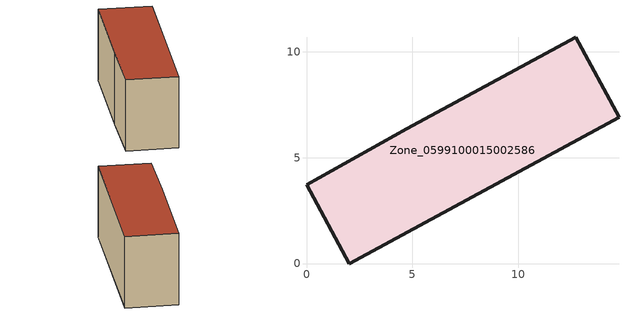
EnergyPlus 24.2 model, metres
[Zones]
Zone_0599100015002586
 floor ground (C_G): 0,3.72 4.73,6.38 12.71,10.68 14.76,6.91 2.02,0 z0.52
 wall outside (C_F): 4.73,6.38 0,3.72 2.02,0 14.76,6.91 12.71,10.68 4.73,6.38 z0.52:6.62
 roof outside (C_R): 2.02,0 14.76,6.91 12.71,10.68 4.73,6.38 0,3.72 z6.62
[BUILDING]
Pand.0599100015002586: North Axis=0; Terrain=City; Loads Convergence Tolerance Value=0.04; Temperature Convergence Tolerance Value=0.4; Solar Distribution=FullExterior; Maximum Number of Warmup Days=25; Minimum Number of Warmup Days=1
[Site:Location]
Rotterdam.The.Hague.AP_ZH_NLD Design_Conditions: Latitude=51.96; Longitude=4.45; Time Zone=1; Elevation=-4.5
[SITE:GROUNDTEMPERATURE:BUILDINGSURFACE]
18, 18, 18, 18, 18, 18, 18, 18, 18, 18, 18, 18
[MATERIAL] Thermal Absorptance=0.9; Solar Absorptance=0.7; Visible Absorptance=0.7
Name | Roughness | Thickness | Conductivity | Density | Specific Heat
G.TC.1946 | MediumSmooth | 0.15 | 1 | 540 | 1210
F.TC.1946 | Rough | 0.3 | 0.857143 | 1920 | 840
R.TC.1946 | MediumRough | 0.2 | 0.909091 | 1500 | 1000
[CONSTRUCTION]
C_G: G.TC.1946
C_F: F.TC.1946
C_R: R.TC.1946
[ZONE]
Zone_0599100015002586: Type=1; Multiplier=1; Ceiling Height=Autocalculate; Volume=Autocalculate; Floor Area=autocalculate; Part of Total Floor Area=Yes
[ZONEINFILTRATION:DESIGNFLOWRATE]
Infil_Zone_0599100015002586: Zone or ZoneList or Space or SpaceList=Zone_0599100015002586; Schedule=AlwaysOn; Design Flow Rate Calculation Method=Flow/Area; Flow Rate per Floor Area=0.003; Constant Term Coefficient=1; Temperature Term Coefficient=0; Velocity Term Coefficient=0; Velocity Squared Term Coefficient=0
[HVACTEMPLATE:ZONE:IDEALLOADSAIRSYSTEM]
Zone_0599100015002586: Maximum Heating Supply Air Temperature=50; Minimum Cooling Supply Air Temperature=13; Maximum Heating Supply Air Humidity Ratio=0.0156; Minimum Cooling Supply Air Humidity Ratio=0.0077; Heating Limit=NoLimit; Cooling Limit=NoLimit; Dehumidification Control Type=ConstantSensibleHeatRatio; Cooling Sensible Heat Ratio=0.7; Dehumidification Setpoint=60; Humidification Control Type=None; Humidification Setpoint=30; Outdoor Air Method=None; Outdoor Air Flow Rate per Person=0.00944; Outdoor Air Flow Rate per Zone Floor Area=0; Outdoor Air Flow Rate per Zone=0; Demand Controlled Ventilation Type=None; Outdoor Air Economizer Type=NoEconomizer; Heat Recovery Type=None; Sensible Heat Recovery Effectiveness=0.7; Latent Heat Recovery Effectiveness=0.65
[ZONECONTROL:THERMOSTAT]
ThermostatControl_Zone_0599100015002586: Zone or ZoneList=Zone_0599100015002586; Control Type Schedule=DualSetpointControlType; Control 1=Thermostat_Zone_0599100015002586; Temperature Difference Between Cutout And Setpoint=0
[THERMOSTATSETPOINT:DUALSETPOINT]
Thermostat_Zone_0599100015002586: Heating Setpoint Temperature Schedule=HeatingSetpoint_Zone_0599100015002586; Cooling Setpoint Temperature Schedule=CoolingSetpoint_Zone_0599100015002586
[SCHEDULE:COMPACT]
HeatingSetpoint_Zone_0599100015002586: Through: 12/31, For: AllDays, Until: 24:00, 21
CoolingSetpoint_Zone_0599100015002586: Through: 12/31, For: AllDays, Until: 24:00, 24
DualSetpointControlType: Through: 12/31, For: AllDays, Until: 24:00, 4
AlwaysOn: Through: 12/31, For: AllDays, Until: 24:00, 1
